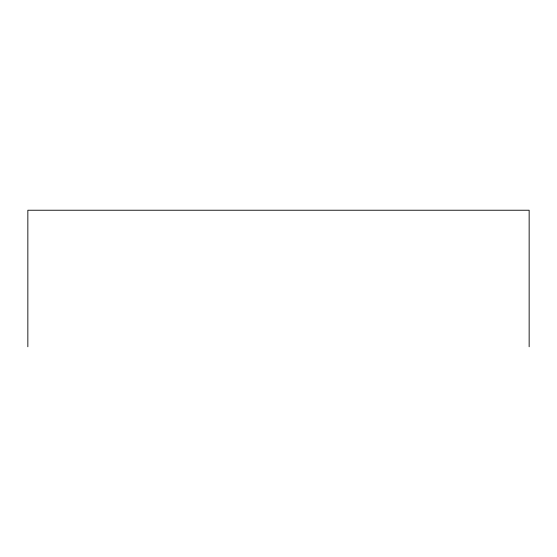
<?xml version="1.0" encoding="UTF-8"?>
<svg xmlns="http://www.w3.org/2000/svg" width="557" height="557" viewBox="0 0 557 557"><rect width="100%" height="100%" fill="white"/><g stroke="black" fill="none" stroke-linecap="round" stroke-linejoin="round"><path stroke-width="0.84" d="M529.15 346.767L529.15 210.233L27.85 210.233L27.85 346.767"/></g></svg>
